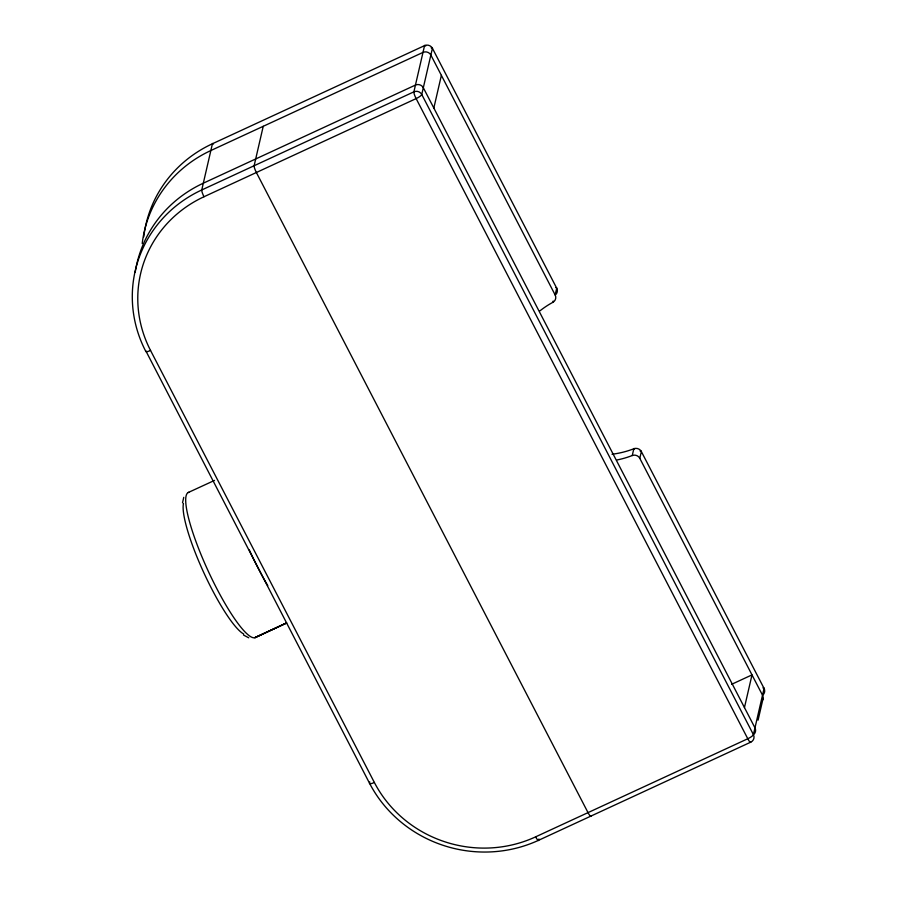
<?xml version="1.0" encoding="UTF-8"?>
<svg xmlns="http://www.w3.org/2000/svg" width="897" height="897" viewBox="0 0 897 897"><rect width="100%" height="100%" fill="white"/><g stroke="black" fill="none" stroke-linecap="round" stroke-linejoin="round"><path stroke-width="1.35" d="M182.517 502.791L183.762 497.342M145.785 350.772L369.508 783.204A126.298 120.647 13 0 0 538.671 840.254L750.8 742.133A5.875 5.606 13 0 0 753.413 734.632L764.076 688.425L641.355 451.55A5.875 1.346 -27.4 0 0 640.099 451.068M263.236 126.298L254.131 165.732A5.875 1.099 65.2 0 0 256.374 172.504L588.028 812.637A5.875 1.099 65.2 0 0 591.045 816.023L591.145 815.608M433.834 108.032L441.38 75.359M369.799 781.937L369.508 783.204A5.875 1.346 -27.4 0 0 374.363 782.476A120.243 114.861 13 0 0 443.937 841.487A120.243 114.861 13 0 0 535.644 836.845L747.784 738.747A5.875 1.346 -27.4 0 0 753.413 734.632L421.758 94.488L432.421 48.281A5.875 1.346 -27.4 0 0 431.165 47.799M539.972 310.844A88.814 84.845 13 0 1 552.877 302.311L553.169 301.044M552.877 302.311A5.875 5.606 13 0 0 555.165 294.978L556.723 288.206L432.421 48.281A5.875 5.606 13 0 0 424.55 45.635L212.421 143.755A126.298 120.647 13 0 0 143.767 236.774M538.962 838.987L538.671 840.254A5.875 1.099 65.2 0 1 535.655 836.867M617.214 459.926A88.814 84.845 13 0 0 632.25 455.53L633.82 448.758A5.875 1.009 68.7 0 1 634.583 448.859M762.024 701.017A5.875 5.606 13 0 0 762.517 695.197L639.796 458.322L641.355 451.55A5.875 5.606 13 0 0 633.82 448.758A88.814 84.845 13 0 1 612.023 454.241M744.454 707.554L752 674.892L731.683 684.288M758.077 720.145L763.1 698.371M255.432 637.475L286.681 622.933M188.213 492.531L214.518 480.411M248.749 637.812L243.513 635.031M555.165 294.978L430.863 55.053A5.875 5.606 13 0 0 422.992 52.407L210.862 150.528A126.298 120.647 13 0 0 142.208 243.547M374.363 782.476L150.539 350.469A5.875 1.346 -27.4 0 1 145.695 351.198A126.298 120.647 13 0 1 201.758 189.962L212.421 143.755A5.875 1.099 65.2 0 1 213.475 144.047M135.234 272.105A126.298 120.647 13 0 1 203.316 183.19L415.446 85.069A5.875 5.606 13 0 1 423.317 87.727L754.971 727.859A5.875 5.606 13 0 1 754.108 734.116M267.766 585.584A79.889 14.901 65.2 0 1 249.299 549.906M256.026 637.072A79.889 14.901 65.2 0 1 208.463 571.613A79.889 14.901 65.2 0 1 188.897 492.296M243.715 634.011A73.991 13.803 65.2 0 1 203.944 572.97A73.991 13.803 65.2 0 1 183.459 503.497M632.25 455.53A5.875 5.606 13 0 1 639.796 458.322M425.683 46.016A5.875 1.099 65.2 0 0 424.55 45.635L413.887 91.842A5.875 1.099 65.2 0 0 416.13 98.603L747.784 738.747A5.875 1.099 65.2 0 0 750.8 742.133M555.68 294.642A5.875 5.606 13 0 0 556.723 288.206A5.875 1.346 -27.4 0 0 555.804 287.679M762.809 695.063A5.875 5.606 13 0 0 764.076 688.425A5.875 1.346 -27.4 0 0 762.943 687.921M150.55 350.458A120.389 115.007 13 0 1 204 196.746M413.887 91.842L201.758 189.962A5.875 1.099 65.2 0 0 204 196.735L416.13 98.603A5.875 1.346 -27.4 0 0 421.758 94.488A5.875 5.606 13 0 0 413.887 91.842M286.502 622.989L254.748 637.711L286.491 623.023"/></g></svg>
